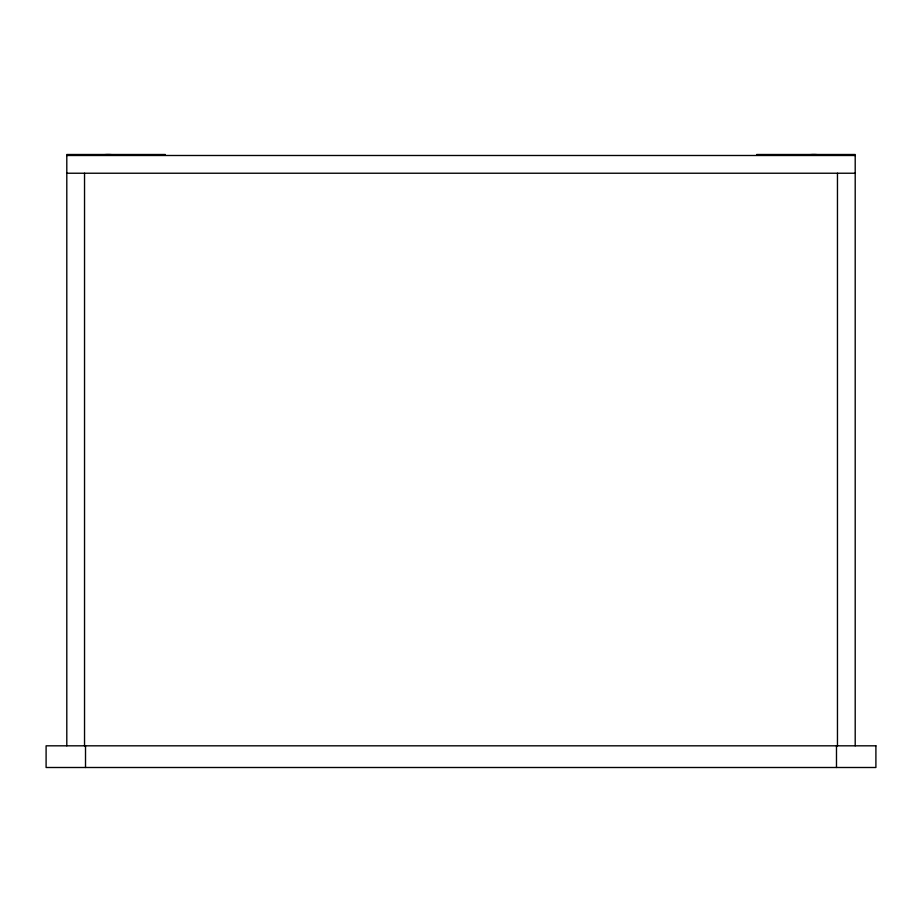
<?xml version="1.0" encoding="UTF-8"?>
<svg xmlns="http://www.w3.org/2000/svg" width="922" height="922" viewBox="0 0 922 922"><rect width="100%" height="100%" fill="white"/><g stroke="black" fill="none" stroke-linecap="round" stroke-linejoin="round"><path stroke-width="1.38" d="M165.349 154.504L66.799 154.504L66.799 745.817M756.651 154.504L855.201 154.504L855.201 745.817M66.799 155.495L855.201 155.495M66.799 173.232L855.201 173.232M837.464 173.232L837.464 745.817M836.485 745.817L836.485 767.496M85.516 745.817L85.516 767.496M84.536 173.232L84.536 745.817M807.384 155.034A39.416 39.416 0 0 1 820.246 155.034M101.754 155.034A39.416 39.416 0 0 1 114.616 155.034M875.9 745.817L46.1 745.817L46.1 767.496L875.9 767.496L875.9 745.817"/></g></svg>
